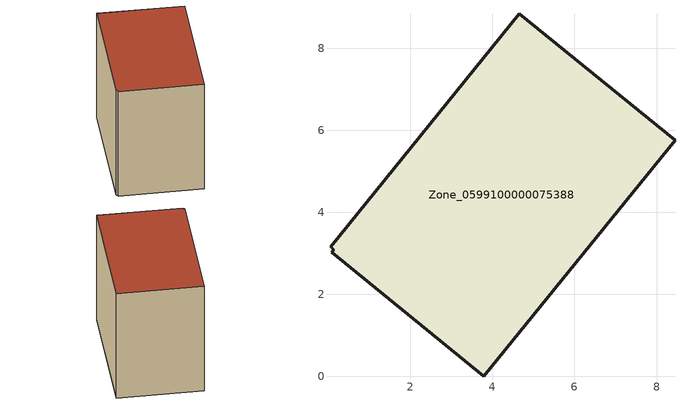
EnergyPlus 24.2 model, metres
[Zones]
Zone_0599100000075388
 floor ground (C_G): 0.14,3.09 0.06,3.16 4.66,8.84 8.45,5.75 3.79,0 0.08,3.02 z0
 wall outside (C_F): 3.79,0 8.45,5.75 4.66,8.84 0.06,3.16 0.14,3.09 0.08,3.02 3.79,0 z0:7.07
 roof outside (C_R): 0.14,3.09 0.08,3.02 3.79,0 8.45,5.75 4.66,8.84 0.06,3.16 z7.07
[BUILDING]
Pand.0599100000075388: North Axis=0; Terrain=City; Loads Convergence Tolerance Value=0.04; Temperature Convergence Tolerance Value=0.4; Solar Distribution=FullExterior; Maximum Number of Warmup Days=25; Minimum Number of Warmup Days=1
[Site:Location]
Rotterdam.The.Hague.AP_ZH_NLD Design_Conditions: Latitude=51.96; Longitude=4.45; Time Zone=1; Elevation=-4.5
[SITE:GROUNDTEMPERATURE:BUILDINGSURFACE]
18, 18, 18, 18, 18, 18, 18, 18, 18, 18, 18, 18
[MATERIAL] Thermal Absorptance=0.9; Solar Absorptance=0.7; Visible Absorptance=0.7
Name | Roughness | Thickness | Conductivity | Density | Specific Heat
G.TI.1946-1964 | MediumSmooth | 0.15 | 1 | 540 | 1210
F.TI.1946-1964 | Rough | 0.3 | 0.857143 | 1920 | 840
R.TI.1946-1964 | MediumRough | 0.2 | 0.277778 | 1500 | 1000
[CONSTRUCTION]
C_G: G.TI.1946-1964
C_F: F.TI.1946-1964
C_R: R.TI.1946-1964
[ZONE]
Zone_0599100000075388: Type=1; Multiplier=1; Ceiling Height=Autocalculate; Volume=Autocalculate; Floor Area=autocalculate; Part of Total Floor Area=Yes
[ZONEINFILTRATION:DESIGNFLOWRATE]
Infil_Zone_0599100000075388: Zone or ZoneList or Space or SpaceList=Zone_0599100000075388; Schedule=AlwaysOn; Design Flow Rate Calculation Method=Flow/Area; Flow Rate per Floor Area=0.003; Constant Term Coefficient=1; Temperature Term Coefficient=0; Velocity Term Coefficient=0; Velocity Squared Term Coefficient=0
[HVACTEMPLATE:ZONE:IDEALLOADSAIRSYSTEM]
Zone_0599100000075388: Maximum Heating Supply Air Temperature=50; Minimum Cooling Supply Air Temperature=13; Maximum Heating Supply Air Humidity Ratio=0.0156; Minimum Cooling Supply Air Humidity Ratio=0.0077; Heating Limit=NoLimit; Cooling Limit=NoLimit; Dehumidification Control Type=ConstantSensibleHeatRatio; Cooling Sensible Heat Ratio=0.7; Dehumidification Setpoint=60; Humidification Control Type=None; Humidification Setpoint=30; Outdoor Air Method=None; Outdoor Air Flow Rate per Person=0.00944; Outdoor Air Flow Rate per Zone Floor Area=0; Outdoor Air Flow Rate per Zone=0; Demand Controlled Ventilation Type=None; Outdoor Air Economizer Type=NoEconomizer; Heat Recovery Type=None; Sensible Heat Recovery Effectiveness=0.7; Latent Heat Recovery Effectiveness=0.65
[ZONECONTROL:THERMOSTAT]
ThermostatControl_Zone_0599100000075388: Zone or ZoneList=Zone_0599100000075388; Control Type Schedule=DualSetpointControlType; Control 1=Thermostat_Zone_0599100000075388; Temperature Difference Between Cutout And Setpoint=0
[THERMOSTATSETPOINT:DUALSETPOINT]
Thermostat_Zone_0599100000075388: Heating Setpoint Temperature Schedule=HeatingSetpoint_Zone_0599100000075388; Cooling Setpoint Temperature Schedule=CoolingSetpoint_Zone_0599100000075388
[SCHEDULE:COMPACT]
HeatingSetpoint_Zone_0599100000075388: Through: 12/31, For: AllDays, Until: 24:00, 21
CoolingSetpoint_Zone_0599100000075388: Through: 12/31, For: AllDays, Until: 24:00, 24
DualSetpointControlType: Through: 12/31, For: AllDays, Until: 24:00, 4
AlwaysOn: Through: 12/31, For: AllDays, Until: 24:00, 1
